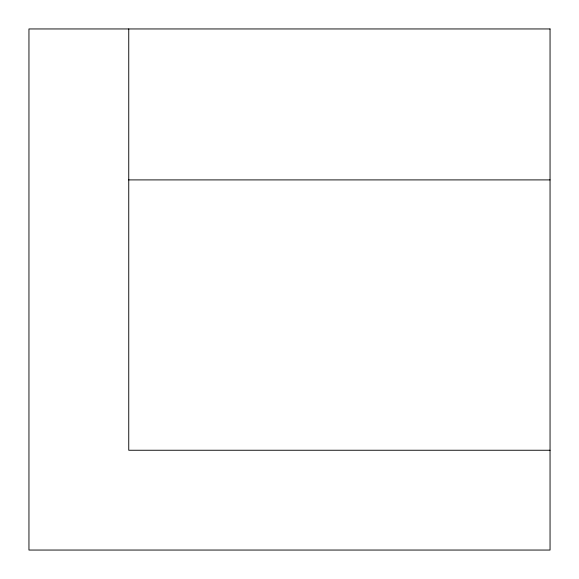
<?xml version="1.0" encoding="UTF-8"?>
<svg xmlns="http://www.w3.org/2000/svg" width="579" height="579" viewBox="0 0 579 579"><rect width="100%" height="100%" fill="white"/><g stroke="black" fill="none" stroke-linecap="round" stroke-linejoin="round"><path stroke-width="0.87" d="M128.748 179.903L550.05 179.903M550.05 450.252L128.748 450.252L128.748 28.95M550.05 28.95L28.95 28.95L28.95 550.05L550.05 550.05L550.05 28.95"/></g></svg>
